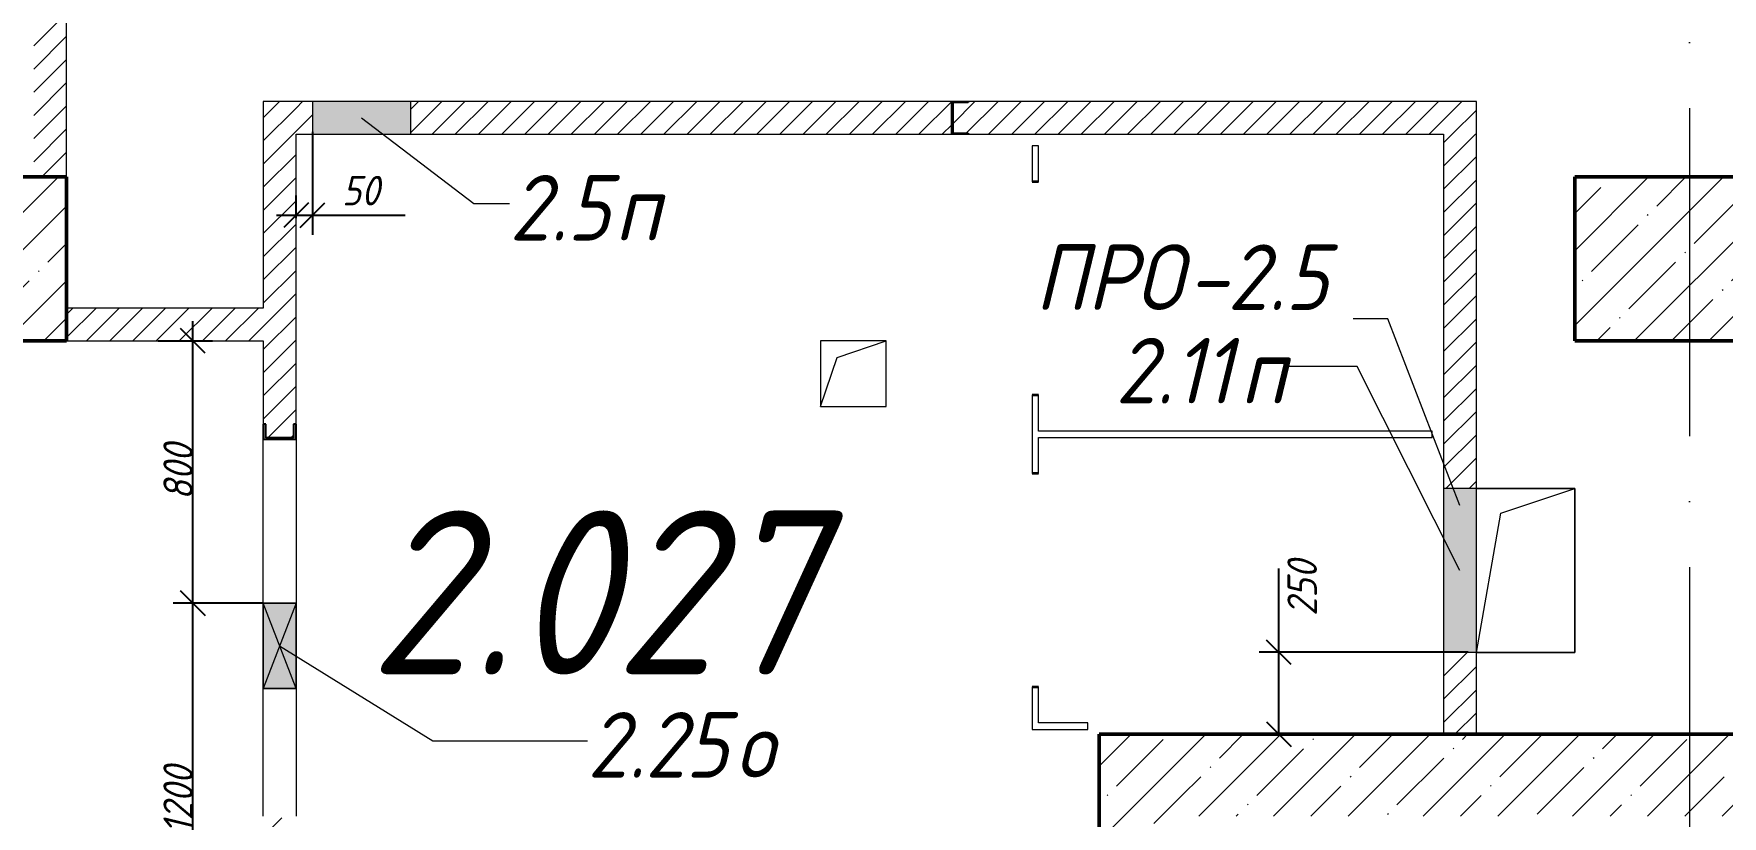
# Model space of a CAD drawing. Header units: millimetres. Extents: x -537608 to 253996, y -217170 to 186033.
# Drawn here: x -106548 to -101398, y 12555 to 14941 of the extents above; entities that cross this region are included whole.
import ezdxf

# ---------------------------------------------------------------- set-up
doc = ezdxf.new("R2010")
doc.units = ezdxf.units.MM
doc.linetypes.add('50_200_ШТРИХ_1Т_ш5_п1_п1_', pattern=[1400, 1000, -200, 0, -200])
for name, color, linetype, lineweight in [('2) окраска коммуникации', 152, 'Continuous', 30), ('A-____-____-DIMS', 7, 'Continuous', 9), ('A-DETL-GENF-OTLN', 7, 'Continuous', 9), ('A-DOOR-OPNG-MCUT', 7, 'Continuous', 35), ('A-FLOR-____-OTLN', 7, 'Continuous', 9), ('A-GENM-____-IDEN', 7, 'Continuous', 9), ('A-GENM-____-MCUT', 7, 'Continuous', 25), ('A-GENM-____-OTLN', 7, 'Continuous', 9), ('A-GENM-____-OTLN-1', 7, 'Continuous', 25), ('A-GLAZ-____-IDEN', 7, 'Continuous', 9), ('A-GLAZ-____-OTLN', 7, 'Continuous', 9), ('A-WALL-____-MCUT-2', 7, 'Continuous', 50), ('A-WALL-____-PATT-1', 7, 'Continuous', 9), ('A-WALL-FNSH-MCUT-1', 7, 'Continuous', 9), ('I-WALL-____-OTLN', 7, 'Continuous', 9), ('S-COLS-____-MCUT', 7, 'Continuous', 50), ('S-COLS-____-OTLN', 7, 'Continuous', 9), ('S-GRID-____-OTLN-1', 7, '50_200_ШТРИХ_1Т_ш5_п1_п1_', 9), ('Марки помещений', 7, 'Continuous', 9)]:
    doc.layers.add(name, color=color, linetype=linetype, lineweight=lineweight)
doc.layers.add('A-DOOR-____-OTLN-1', color=7, linetype='Continuous', lineweight=9, true_color=0xffffff)
doc.styles.add('ISOCPEUR_I_11', font='isocpeui.ttf', dxfattribs={"width": 0.9, "height": 200})
doc.styles.add('ISOCPEUR_I_2', font='isocpeui.ttf', dxfattribs={"width": 0.9, "height": 140})
doc.styles.add('ISOCPEUR_I_7', font='isocpeui.ttf', dxfattribs={"width": 0.9, "height": 90})
doc.dimstyles.new('ISO-1_8_0_9К_СРЕДНИЙ_Кладочные_1', dxfattribs={"dimscale": 304.8, "dimtxt": 89.638306, "dimasz": 0.246063, "dimexe": 0.19685, "dimexo": 0, "dimgap": 0, "dimtad": 1, "dimdec": 3, "dimrnd": 0.001, "dimdsep": 46, "dimtxsty": 'ISOCPEUR_I_7', "dimblk1": 'OBLIQUE', "dimblk2": 'OBLIQUE', "dimsah": 1, "dimcen": 0.09, "dimdle": 0.19685, "dimazin": 0, "dimtfac": 1, "dimtdec": 4, "dimtix": 1, "dimtmove": 0, "dimatfit": 3, "dimfxl": 1, "dimtvp": 1, "dimtolj": 1, "dimtzin": 0, "dimarcsym": 2})
doc.dimstyles.new('ISO-1_8_0_9К_СРЕДНИЙ_Кладочные_2', dxfattribs={"dimscale": 304.8, "dimtxt": 89.638306, "dimasz": 0.246063, "dimexe": 0.19685, "dimexo": 0, "dimgap": 0, "dimtad": 1, "dimdec": 3, "dimrnd": 0.001, "dimdsep": 46, "dimtxsty": 'ISOCPEUR_I_7', "dimblk1": 'OBLIQUE', "dimblk2": 'OBLIQUE', "dimsah": 1, "dimcen": 0.09, "dimdle": 0.19685, "dimazin": 0, "dimtfac": 1, "dimtdec": 4, "dimtix": 1, "dimtmove": 1, "dimatfit": 3, "dimfxl": 1, "dimtvp": 1, "dimtolj": 1, "dimtzin": 0, "dimarcsym": 2})
pattern_1 = [(45, (-184647.673, -45376.493), (-35.35534, 35.35534), [])]
pattern_2 = [(45, (-184647.67, -45376.5), (-114.04925, 114.04925), []), (45, (-184533.62, -45376.5), (-114.04925, 114.04925), [201.612, -40.322, 3.353, -36.97])]

# ---------------------------------------------------------------- blocks, each defined once
blk = doc.blocks.new('DOR_ДУ_распашная__1Ст_Прямоугольная_ШЕР - Вн_650х2100h_Кабинки С_у-17949503-АР1_План отверстий 2 этажа в осях 1-64_Ю-ЯЯ')
at = {"layer": 'A-DOOR-OPNG-MCUT'}
for p, q in [((-325, 10), (-325, -10)), ((325, -10), (325, 10))]:
    blk.add_line(p, q, dxfattribs=at)
blk = doc.blocks.new('BSC_Колонна _Прямоугольная - 500х700-V126-АР1_План отверстий 2 этажа в осях 1-64_Ю-ЯЯ')
at = {"layer": 'S-COLS-____-OTLN'}
h = blk.add_hatch(dxfattribs=at)
h.set_pattern_fill('FP_139', color=256, style=0, pattern_type=2)
h.set_pattern_definition([(315, (-59631.04, 77850), (114.04925, 114.04925), []), (315, (-59631.04, 77735.95), (114.04925, 114.04925), [201.613, -40.323, 3.353, -36.97])])
h.paths.add_polyline_path([(-250, 350), (-250, -350), (250, -350), (250, 350)], flags=0)
at = {"layer": 'S-COLS-____-MCUT'}
for p, q in [((250, 350), (-250, 350)), ((-250, 350), (-250, -350)), ((250, -350), (250, 350)), ((-250, -350), (250, -350))]:
    blk.add_line(p, q, dxfattribs=at)
blk = doc.blocks.new('BSC_Колонна _Прямоугольная - 500х700-V127-АР1_План отверстий 2 этажа в осях 1-64_Ю-ЯЯ')
at = {"layer": 'S-COLS-____-OTLN'}
h = blk.add_hatch(dxfattribs=at)
h.set_pattern_fill('FP_140', color=256, style=0, pattern_type=2)
h.set_pattern_definition([(315, (-59631.04, 83150), (114.04925, 114.04925), []), (315, (-59631.04, 83035.95), (114.04925, 114.04925), [201.613, -40.323, 3.353, -36.97])])
h.paths.add_polyline_path([(-250, 350), (-250, -350), (250, -350), (250, 350)], flags=0)
at = {"layer": 'S-COLS-____-MCUT'}
for p, q in [((250, 350), (-250, 350)), ((-250, 350), (-250, -350)), ((250, -350), (250, 350)), ((-250, -350), (250, -350))]:
    blk.add_line(p, q, dxfattribs=at)
blk = doc.blocks.new('154_Стойка_СКБ_Швеллер - СМ-2180_100-28278414-АР1_План отверстий 2 этажа в осях 1-64_Ю-ЯЯ')
at = {"layer": 'A-GENM-____-MCUT'}
for p, q in [((171, 50), (125, 50)), ((125, 50), (125, -50)), ((129.5, 42.4), (171, 42.4)), ((129.5, -42.4), (129.5, 42.4)), ((171, 42.4), (171, 50)), ((125, -50), (171, -50)), ((171, -42.4), (129.5, -42.4)), ((171, -50), (171, -42.4))]:
    blk.add_line(p, q, dxfattribs=at)
blk = doc.blocks.new('154_Фахверк_СКБ_Швеллер - Тип_100_3960-28333271-АР1_План отверстий 2 этажа в осях 1-64_Ю-ЯЯ')
at = {"layer": 'A-GENM-____-MCUT'}
for p, q in [((125, 50), (175, 50)), ((125, -50), (125, 50)), ((128, 47), (128, -47)), ((175, 47), (128, 47)), ((175, 50), (175, 47)), ((175, -50), (125, -50)), ((128, -47), (175, -47)), ((175, -47), (175, -50))]:
    blk.add_line(p, q, dxfattribs=at)
blk = doc.blocks.new('AR_Отверстие Ниша - Лючок-32401897-АР1_План отверстий 2 этажа в осях 1-64_Ю-ЯЯ')
at = {"layer": 'A-GLAZ-____-OTLN'}
blk.add_hatch(color=256, dxfattribs=at).paths.add_polyline_path([(250, -50), (250, 50), (-250, 50), (-250, -50), (-158, -50)], flags=0)
for p, q in [((250, 50), (-250, 50)), ((-250, 50), (-250, -50)), ((250, -50), (250, 50)), ((-250, -50), (250, -50))]:
    blk.add_line(p, q, dxfattribs=at)
blk = doc.blocks.new('AR_Отверстие Ниша - Лючок-32401924-АР1_План отверстий 2 этажа в осях 1-64_Ю-ЯЯ')
at = {"layer": 'A-GLAZ-____-OTLN'}
blk.add_hatch(color=256, dxfattribs=at).paths.add_polyline_path([(150, -50), (150, 50), (-150, 50), (-150, -50)], flags=0)
for p, q in [((150, 50), (-150, 50)), ((-150, 50), (-150, -50)), ((150, -50), (150, 50)), ((-150, -50), (150, -50))]:
    blk.add_line(p, q, dxfattribs=at)
blk = doc.blocks.new('AR_Отверстие прямоугольное _в плите_ - AR_Отверстие прямоугольное _в плите_-30459333-АР1_План отверстий 2 этажа в осях 1-64_Ю-ЯЯ')
at = {"layer": 'A-GENM-____-OTLN'}
for p, q in [((150, 250), (-150, 250)), ((-75, 175), (150, 250)), ((150, -250), (150, 250)), ((-150, -250), (-75, 175)), ((-150, -250), (150, -250))]:
    blk.add_line(p, q, dxfattribs=at)
blk = doc.blocks.new('AR_Отверстие прямоугольное _в плите_ - AR_Отверстие прямоугольное _в плите_-30459207-АР1_План отверстий 2 этажа в осях 1-64_Ю-ЯЯ')
at = {"layer": 'A-GENM-____-OTLN'}
for p, q in [((100, 100), (-100, 100)), ((-100, 100), (-100, -100)), ((-50, 50), (100, 100)), ((100, -100), (100, 100)), ((-100, -100), (-50, 50)), ((-100, -100), (100, -100))]:
    blk.add_line(p, q, dxfattribs=at)
blk = doc.blocks.new('AR_Отверстие прямоугольное _в стене__БезПР - AR_Отверстие прямоугольное _в стене__БезПР-36789349-АР1_План отверстий 2 этажа в осях 1-64_Ю-ЯЯ')
at = {"layer": 'A-GLAZ-____-OTLN'}
blk.add_hatch(color=256, dxfattribs=at).paths.add_polyline_path([(130, 50), (-130, 50), (-130, -50), (130, -50)], flags=0)
at = {"layer": 'A-DETL-GENF-OTLN'}
for p, q in [((-130, -50), (-130, 50)), ((-130, 50), (130, 50)), ((130, 50), (-130, -50)), ((-130, 50), (130, -50)), ((130, 50), (-130, 50)), ((-130, 50), (-130, -50)), ((130, 50), (130, -50)), ((130, -50), (130, 50)), ((130, -50), (-130, -50)), ((-130, -50), (130, -50))]:
    blk.add_line(p, q, dxfattribs=at)
at = {"layer": 'A-GLAZ-____-OTLN'}
blk.add_line((130, 50), (-130, 50), dxfattribs=at)
blk = doc.blocks.new('_Oblique')
at = {"color": 0, "linetype": 'ByBlock', "lineweight": -2}
blk.add_line((-0.5, -0.5), (0.5, 0.5), dxfattribs=at)
blk = doc.blocks.new('*D2270')
at = {"layer": 'A-____-____-DIMS', "color": 0, "lineweight": -2, "transparency": 16777216}
for p, q in [((-102749.9, 13054.5), (-102749.9, 13310.3)), ((-102749.9, 12804.5), (-102749.9, 13114.5)), ((-102173, 13054.5), (-102809.9, 13054.5)), ((-102442.6, 12804.5), (-102809.9, 12804.5))]:
    blk.add_line(p, q, dxfattribs=at)
at = {"layer": 'Defpoints', "color": 0, "transparency": 16777216}
for p in [(-102173, 13054.5), (-102749.9, 12804.5), (-102442.6, 12804.5)]:
    blk.add_point(p, dxfattribs=at)
at = {"layer": 'A-____-____-DIMS', "color": 0, "lineweight": -2, "transparency": 16777216, "xscale": 75, "yscale": 75, "zscale": 75}
for p, rotation in [((-102749.9, 13054.5), 90), ((-102749.9, 12804.5), 270)]:
    blk.add_blockref('_Oblique', p, dxfattribs=dict(at, rotation=rotation))
at = {"layer": 'A-____-____-DIMS', "color": 0, "transparency": 16777216, "insert": (-102723.9, 13165.5), "char_height": 90, "width": 409.578, "attachment_point": 1, "rotation": 90, "line_spacing_factor": 1.149209, "style": 'ISOCPEUR_I_7'}
blk.add_mtext('\\A1;250', dxfattribs=at)
blk = doc.blocks.new('*D2274')
at = {"layer": 'A-____-____-DIMS', "color": 0, "lineweight": -2, "transparency": 16777216}
for p, q in [((-105697.7, 14641.9), (-105697.7, 14327.8)), ((-105747.7, 14378.7), (-105747.7, 14447.8)), ((-105807.7, 14387.8), (-105697.7, 14387.8)), ((-105697.7, 14387.8), (-105414.5, 14387.8))]:
    blk.add_line(p, q, dxfattribs=at)
at = {"layer": 'Defpoints', "color": 0, "transparency": 16777216}
for p in [(-105697.7, 14641.9), (-105747.7, 14378.7), (-105697.7, 14387.8)]:
    blk.add_point(p, dxfattribs=at)
at = {"layer": 'A-____-____-DIMS', "color": 0, "lineweight": -2, "transparency": 16777216, "xscale": 75, "yscale": 75, "zscale": 75, "rotation": 180}
blk.add_blockref('_Oblique', (-105747.7, 14387.8), dxfattribs=at)
at = {"layer": 'A-____-____-DIMS', "color": 0, "lineweight": -2, "transparency": 16777216, "xscale": 75, "yscale": 75, "zscale": 75}
blk.add_blockref('_Oblique', (-105697.7, 14387.8), dxfattribs=at)
at = {"layer": 'A-____-____-DIMS', "color": 0, "transparency": 16777216, "insert": (-105607.7, 14507.8), "char_height": 90, "width": 273.052, "attachment_point": 1, "line_spacing_factor": 1.149209, "style": 'ISOCPEUR_I_7'}
blk.add_mtext('\\A1;50', dxfattribs=at)
blk = doc.blocks.new('*D2334')
at = {"layer": 'A-____-____-DIMS', "color": 0, "lineweight": -2, "transparency": 16777216}
for p, q in [((-106062.3, 11944.5), (-106062.3, 13264.5)), ((-105847.7, 13204.5), (-106122.3, 13204.5)), ((-105847.7, 12004.5), (-106122.3, 12004.5))]:
    blk.add_line(p, q, dxfattribs=at)
at = {"layer": 'Defpoints', "color": 0, "transparency": 16777216}
for p in [(-106062.3, 13204.5), (-105847.7, 13204.5), (-105847.7, 12004.5)]:
    blk.add_point(p, dxfattribs=at)
at = {"layer": 'A-____-____-DIMS', "color": 0, "lineweight": -2, "transparency": 16777216, "xscale": 75, "yscale": 75, "zscale": 75}
for p, rotation in [((-106062.3, 13204.5), 90), ((-106062.3, 12004.5), 270)]:
    blk.add_blockref('_Oblique', p, dxfattribs=dict(at, rotation=rotation))
at = {"layer": 'A-____-____-DIMS', "color": 0, "transparency": 16777216, "insert": (-106107.3, 12604.5), "char_height": 90, "width": 504.733, "attachment_point": 5, "rotation": 90, "style": 'ISOCPEUR_I_7'}
blk.add_mtext('\\A1;1200', dxfattribs=at)
blk = doc.blocks.new('*D2335')
at = {"layer": 'A-____-____-DIMS', "color": 0, "lineweight": -2, "transparency": 16777216}
for p, q in [((-106062.3, 13144.5), (-106062.3, 14064.5)), ((-106168.3, 14004.5), (-106002.3, 14004.5)), ((-105847.7, 13204.5), (-106122.3, 13204.5))]:
    blk.add_line(p, q, dxfattribs=at)
at = {"layer": 'Defpoints', "color": 0, "transparency": 16777216}
for p in [(-106168.3, 14004.5), (-106062.3, 14004.5), (-105847.7, 13204.5)]:
    blk.add_point(p, dxfattribs=at)
at = {"layer": 'A-____-____-DIMS', "color": 0, "lineweight": -2, "transparency": 16777216, "xscale": 75, "yscale": 75, "zscale": 75}
for p, rotation in [((-106062.3, 14004.5), 90), ((-106062.3, 13204.5), 270)]:
    blk.add_blockref('_Oblique', p, dxfattribs=dict(at, rotation=rotation))
at = {"layer": 'A-____-____-DIMS', "color": 0, "transparency": 16777216, "insert": (-106107.3, 13604.5), "char_height": 90, "width": 409.578, "attachment_point": 5, "rotation": 90, "style": 'ISOCPEUR_I_7'}
blk.add_mtext('\\A1;800', dxfattribs=at)

msp = doc.modelspace()

# ---------------------------------------------------------------- hatches: boundary and pattern name
at = {"layer": '2) окраска коммуникации'}
h = msp.add_hatch(dxfattribs=at)
h.set_pattern_fill('ANSI31', color=5, scale=222)
h.set_pattern_definition([(45, (-124537.44, -12133.2), (-498.404, 498.404), [])])
edge = h.paths.add_edge_path()
edge.add_spline(control_points=[(-109796.4477, 19603.2363), (-109405.6613, 19107.1486), (-108761.3909, 19603.2363), (-107937.5714, 19096.5941), (-107124.3121, 19719.3418), (-105973.0766, 19297.1394), (-105025.7387, 19476.528), (-104061.0659, 19152.9749), (-103149.2498, 19549.1626), (-100993.5717, 19264.9514), (-99394.5926, 19502.6644), (-98286.8285, 19807.5485), (-97136.7694, 19486.1402), (-96003.6246, 19418.533), (-94971.956, 19181.9077), (-94413.8399, 18252.3087), (-94413.8399, 16807.5485), (-94176.2923, 15728.4895), (-94632.9321, 15491.8643), (-93821.1271, 14274.9347), (-94835.883, 13666.4699), (-94345.6117, 12004.82), (-94734.6023, 11294.9437), (-94311.7863, 10707.5485), (-93009.516, 10263.9339), (-92992.6033, 11142.8275), (-92096.6725, 11548.4707), (-92096.6725, 13238.6514), (-92738.9143, 13576.6874), (-92096.6725, 14269.6612), (-92738.9143, 15114.752), (-92096.6725, 15807.7258), (-92823.4779, 16807.5485), (-92096.6725, 17548.6119), (-93309.5707, 18024.6169), (-93309.5707, 17700.7281), (-94024.2719, 17903.5497), (-94024.2719, 18507.5485), (-94091.9227, 19323.3009), (-94091.9227, 19807.5485), (-93686.3314, 21039.9453), (-93855.4569, 21834.3299), (-94362.8348, 22189.2677), (-95022.4271, 22375.1875), (-96003.3592, 22375.1875), (-96832.0769, 22358.2857), (-97660.7947, 22578.0091), (-98032.8726, 23304.7872), (-97863.7456, 24538.6186), (-97204.1548, 25557.5485), (-95461.5629, 25829.2748), (-94954.1834, 26944.7936), (-94700.4944, 27874.3926), (-94328.4181, 28195.5275), (-94497.5436, 29158.9302), (-93702.6512, 29192.7338), (-92890.8446, 29378.6536), (-92958.4954, 30663.1904), (-93499.3899, 31262.2493), (-92349.3324, 32935.5282), (-93397.9153, 33611.6002), (-92349.3324, 34575.0036), (-93093.4882, 35521.5044), (-92096.6725, 37059.5682), (-92096.6725, 37059.5682), (-92364.3144, 38251.0368), (-93057.7305, 39417.2617), (-94224.7007, 38774.9933), (-95205.6328, 39282.0473), (-96372.603, 38690.4843), (-98030.0385, 39518.6725), (-99044.796, 39214.4401), (-100296.3282, 38470.7602), (-99517.6765, 36837.5485), (-100160.3545, 35574.8853), (-98908.8223, 34374.8575), (-100278.7435, 32716.5485), (-99077.9478, 31281.8273), (-100177.604, 30365.5485), (-99095.1973, 28759.0309), (-100111.1343, 27453.1256), (-99755.9707, 26540.4284), (-99942.0089, 25965.7665), (-100770.7266, 25678.4359), (-102174.4731, 26202.3924), (-102732.5892, 25661.5341), (-103831.9102, 26286.9014), (-104203.9865, 25644.6323), (-105151.0932, 26337.6068), (-106346.6725, 24924.7495), (-104916.4898, 23238.2601), (-105406.955, 22181.3397), (-104798.1024, 21750.5485), (-105609.9075, 21237.5485), (-105609.9075, 20348.0516), (-106709.2269, 20263.5426), (-107030.5667, 20669.1858), (-107740.8955, 20297.3462), (-108248.275, 20990.3207), (-108958.6038, 20500.1678), (-109702.7596, 20314.248), (-109796.4477, 19603.2363)], knot_values=[0, 0, 0, 0, 1, 2, 3, 4, 5, 6, 7, 8, 9, 10, 11, 12, 13, 14, 15, 16, 17, 18, 19, 20, 21, 22, 23, 24, 25, 26, 27, 28, 29, 30, 31, 32, 33, 34, 35, 36, 37, 38, 39, 40, 41, 42, 43, 44, 45, 46, 47, 48, 49, 50, 51, 52, 53, 54, 55, 56, 57, 58, 59, 60, 61, 62, 63, 64, 65, 66, 67, 68, 69, 70, 71, 72, 73, 74, 75, 76, 77, 78, 79, 80, 81, 82, 83, 84, 85, 86, 87, 88, 89, 90, 91, 92, 93, 94, 95, 96, 97, 98, 99, 99, 99, 99], degree=3, periodic=0)
edge = h.paths.add_edge_path(flags=16)
edge.add_arc((-101992.4495, 21054.5161), 1274.5672, 125, 235, ccw=False)
edge.add_arc((-102056.9899, 23050.4715), 1162.0444, 125, 235, ccw=False)
edge.add_arc((-101314.1845, 23739.4222), 1433.6455, 59.4317392, 169.4317391, ccw=False)
edge.add_arc((-101696.08, 23285.0083), 2021.4887, -53.3391216, 56.6608783, ccw=False)
edge.add_arc((-101432.1512, 21092.0497), 1102.6336, -78.7902966, 31.2097033, ccw=False)
edge.add_arc((-101970.655, 20537.6075), 919.0678, 215, 325, ccw=False)
edge = h.paths.add_edge_path(flags=16)
edge.add_arc((-96550.6013, 29272.3181), 1174.7616, 125, 235, ccw=False)
edge.add_arc((-95978.8453, 32013.487), 2171.5877, 125, 235, ccw=False)
edge.add_arc((-96310.0507, 35098.1976), 1594.1487, 125, 235, ccw=False)
edge.add_arc((-96112.4881, 36410.2191), 1111.9458, 70.3179919, 180.3179918, ccw=False)
edge.add_arc((-95890.6898, 36311.381), 1155.9508, -27.5911346, 82.4088653, ccw=False)
edge.add_arc((-95767.891, 34488.2427), 1572.0517, -55, 55, ccw=False)
edge.add_arc((-95921.7966, 31692.944), 1840.3779, -55, 55, ccw=False)
edge.add_arc((-95987.1671, 29572.8705), 1277.4016, -81.3467367, 28.6532632, ccw=False)
edge.add_arc((-96509.6966, 28810.4622), 872.5123, 215, 325, ccw=False)
at = {"layer": 'A-WALL-____-PATT-1'}
h = msp.add_hatch(dxfattribs=at)
h.set_pattern_fill('FP_5', color=256, style=0, pattern_type=2)
h.set_pattern_definition(pattern_1)
h.paths.add_polyline_path([(-106447.6725, 14504.5485), (-106447.6725, 16308.5485), (-106455.2725, 16308.5485), (-106455.2725, 16350.0485), (-106540.0725, 16350.0485), (-106540.0725, 16308.5485), (-106547.6725, 16308.5485), (-106547.6725, 14504.5485)], flags=0)
h = msp.add_hatch(dxfattribs=at)
h.set_pattern_fill('FP_5', color=256, style=0, pattern_type=2)
h.set_pattern_definition(pattern_1)
h.paths.add_polyline_path([(-105747.6725, 10004.5485), (-105747.6725, 11554.5485), (-105847.6725, 11554.5485), (-105847.6725, 10004.5485)], flags=0)
h.paths.add_polyline_path([(-105840.0725, 12004.5485), (-105747.6725, 12004.5485), (-105747.6725, 12508.5485), (-105755.2725, 12508.5485), (-105755.2725, 12550.0485), (-105840.0725, 12550.0485), (-105840.0725, 12508.5485), (-105847.6725, 12508.5485), (-105847.6725, 12004.5485)], flags=0)
h.paths.add_polyline_path([(-105840.0725, 13709.0485), (-105755.2725, 13709.0485), (-105755.2725, 13750.5485), (-105747.6725, 13750.5485), (-105747.6725, 14734.5485), (-105847.6725, 14734.5485), (-105847.6725, 13750.5485), (-105840.0725, 13750.5485)], flags=0)
h = msp.add_hatch(dxfattribs=at)
h.set_pattern_fill('FP_5', color=256, style=0, pattern_type=2)
h.set_pattern_definition(pattern_1)
h.paths.add_polyline_path([(-102147.6725, 14634.5485), (-102147.6725, 14734.5485), (-103697.6725, 14734.5485), (-103697.6725, 14731.5485), (-103744.6725, 14731.5485), (-103744.6725, 14637.5485), (-103697.6725, 14637.5485), (-103697.6725, 14634.5485), (-102247.6725, 14634.5485)], flags=0)
h.paths.add_polyline_path([(-103747.6725, 14634.5485), (-103747.6725, 14734.5485), (-105397.6725, 14734.5485), (-105397.6725, 14634.5485), (-105125.3236, 14634.5485)], flags=0)
h.paths.add_polyline_path([(-105697.6725, 14634.5485), (-105697.6725, 14734.5485), (-105747.6725, 14734.5485), (-105747.6725, 14634.5485)], flags=0)
h = msp.add_hatch(dxfattribs=at)
h.set_pattern_fill('FP_5', color=256, style=0, pattern_type=2)
h.set_pattern_definition(pattern_1)
h.paths.add_polyline_path([(-102247.6725, 12804.5485), (-102147.6725, 12804.5485), (-102147.6725, 13054.5485), (-102247.6725, 13054.5485)], flags=0)
h.paths.add_polyline_path([(-102247.6725, 13554.5485), (-102147.6725, 13554.5485), (-102147.6725, 14634.5485), (-102247.6725, 14634.5485)], flags=0)
h = msp.add_hatch(dxfattribs=at)
h.set_pattern_fill('FP_5', color=256, style=0, pattern_type=2)
h.set_pattern_definition(pattern_1)
h.paths.add_polyline_path([(-105847.6725, 14004.5485), (-105847.6725, 14104.5485), (-106447.6725, 14104.5485), (-106447.6725, 14004.5485)], flags=0)
h = msp.add_hatch(dxfattribs=at)
h.set_pattern_fill('FP_13', color=256, style=0, pattern_type=2)
h.set_pattern_definition(pattern_2)
h.paths.add_polyline_path([(-103297.6725, 10054.5485), (-103047.6725, 10054.5485), (-103047.6725, 12804.5485), (-103297.6725, 12804.5485), (-103297.6725, 11848.0984)], flags=0)
h = msp.add_hatch(dxfattribs=at)
h.set_pattern_fill('FP_13', color=256, style=0, pattern_type=2)
h.set_pattern_definition(pattern_2)
h.paths.add_polyline_path([(-101147.6725, 12554.5485), (-101147.6725, 12804.5485), (-103047.6725, 12804.5485), (-103047.6725, 12554.5485), (-101590.3223, 12554.5485)], flags=0)

# ---------------------------------------------------------------- linework, layer by layer
at = {"layer": 'A-FLOR-____-OTLN'}
for p, q in [((-102147.6725, 13554.201), (-101847.6725, 13554.201)), ((-101847.6725, 13554.201), (-101847.6725, 13054.201)), ((-101847.6725, 13054.201), (-102147.6725, 13054.201))]:
    msp.add_line(p, q, dxfattribs=at)
at = {"layer": 'A-GENM-____-IDEN'}
for p, q in [((-102417.606, 14071.4964), (-102523.2495, 14071.4964)), ((-102197.6725, 13502.7456), (-102417.606, 14071.4964))]:
    msp.add_line(p, q, dxfattribs=at)
at = {"layer": 'A-GLAZ-____-IDEN'}
for p, q in [((-105547.6725, 14684.5485), (-105205.4039, 14422.9964)), ((-105205.4039, 14422.9964), (-105096.7023, 14422.9964)), ((-102511.0314, 13925.9964), (-102724.0031, 13925.9964)), ((-102197.6725, 13304.5485), (-102511.0314, 13925.9964)), ((-105797.6725, 13074.5485), (-105329.976, 12784.6227)), ((-105329.976, 12784.6227), (-104859.0029, 12784.6227))]:
    msp.add_line(p, q, dxfattribs=at)
at = {"layer": 'A-WALL-____-MCUT-2'}
for p, q in [((-103297.6725, 12804.5485), (-103297.6725, 10054.5485)), ((-101147.6725, 12804.5485), (-103297.6725, 12804.5485))]:
    msp.add_line(p, q, dxfattribs=at)
at = {"layer": 'A-WALL-FNSH-MCUT-1'}
for p, q in [((-106447.6725, 14504.5485), (-106447.6725, 15004.5485)), ((-105847.6725, 14734.5485), (-105847.6725, 14104.5485)), ((-105697.6725, 14734.5485), (-105847.6725, 14734.5485)), ((-103747.6725, 14734.5485), (-105397.6725, 14734.5485)), ((-102147.6725, 14734.5485), (-103697.6725, 14734.5485)), ((-102147.6725, 13554.5485), (-102147.6725, 14734.5485)), ((-105747.6725, 14634.5485), (-105697.6725, 14634.5485)), ((-105747.6725, 13750.5485), (-105747.6725, 14634.5485)), ((-105397.6725, 14634.5485), (-103747.6725, 14634.5485)), ((-103697.6725, 14634.5485), (-102247.6725, 14634.5485)), ((-102247.6725, 14634.5485), (-102247.6725, 13554.5485)), ((-103502.6725, 14599.5485), (-103502.6725, 14489.5485)), ((-103482.6725, 14599.5485), (-103502.6725, 14599.5485)), ((-103482.6725, 14489.5485), (-103482.6725, 14599.5485)), ((-105847.6725, 14104.5485), (-106447.6725, 14104.5485)), ((-106447.6725, 14004.5485), (-105847.6725, 14004.5485)), ((-105847.6725, 14004.5485), (-105847.6725, 13750.5485)), ((-103502.6725, 13839.5485), (-103502.6725, 13599.5485)), ((-103482.6725, 13729.5485), (-103482.6725, 13839.5485)), ((-102282.6725, 13729.5485), (-103482.6725, 13729.5485)), ((-103482.6725, 13599.5485), (-103482.6725, 13709.5485)), ((-103482.6725, 13709.5485), (-102282.6725, 13709.5485)), ((-102282.6725, 13709.5485), (-102282.6725, 13729.5485)), ((-102247.6725, 13054.5485), (-102247.6725, 12804.5485)), ((-102147.6725, 12804.5485), (-102147.6725, 13054.5485)), ((-103502.6725, 12949.5485), (-103502.6725, 12819.5485)), ((-103482.6725, 12839.5485), (-103482.6725, 12949.5485)), ((-103332.6725, 12839.5485), (-103482.6725, 12839.5485)), ((-103332.6725, 12819.5485), (-103332.6725, 12839.5485)), ((-103502.6725, 12819.5485), (-103332.6725, 12819.5485))]:
    msp.add_line(p, q, dxfattribs=at)
at = {"layer": 'I-WALL-____-OTLN'}
for p, q in [((-105847.6725, 13204.5485), (-105847.6725, 13704.5485)), ((-105747.6725, 13704.5485), (-105747.6725, 13204.5485)), ((-105847.6725, 12554.5485), (-105847.6725, 12944.5485)), ((-105747.6725, 12944.5485), (-105747.6725, 12554.5485))]:
    msp.add_line(p, q, dxfattribs=at)
at = {"layer": 'S-GRID-____-OTLN-1'}
msp.add_line((-101497.6725, 45516.3579), (-101497.6725, -5395.4515), dxfattribs=at)

# ---------------------------------------------------------------- block references
at = {"layer": 'A-DOOR-____-OTLN-1', "rotation": 89.99999999999966}
for p in [(-103492.6725, 14164.5485), (-103492.6725, 13274.5485)]:
    msp.add_blockref('DOR_ДУ_распашная__1Ст_Прямоугольная_ШЕР - Вн_650х2100h_Кабинки С_у-17949503-АР1_План отверстий 2 этажа в осях 1-64_Ю-ЯЯ', p, dxfattribs=at)
at = {"layer": 'A-GENM-____-OTLN'}
for name, p in [('AR_Отверстие прямоугольное _в плите_ - AR_Отверстие прямоугольное _в плите_-30459207-АР1_План отверстий 2 этажа в осях 1-64_Ю-ЯЯ', (-104047.6725, 13904.201)), ('AR_Отверстие прямоугольное _в плите_ - AR_Отверстие прямоугольное _в плите_-30459333-АР1_План отверстий 2 этажа в осях 1-64_Ю-ЯЯ', (-101997.6725, 13304.201))]:
    msp.add_blockref(name, p, dxfattribs=at)
at = {"layer": 'A-GENM-____-OTLN-1'}
msp.add_blockref('154_Фахверк_СКБ_Швеллер - Тип_100_3960-28333271-АР1_План отверстий 2 этажа в осях 1-64_Ю-ЯЯ', (-103872.6725, 14684.5485), dxfattribs=at)
at = {"layer": 'A-GENM-____-OTLN-1', "rotation": 89.99999999999987}
msp.add_blockref('154_Стойка_СКБ_Швеллер - СМ-2180_100-28278414-АР1_План отверстий 2 этажа в осях 1-64_Ю-ЯЯ', (-105797.6725, 13579.5485), dxfattribs=at)
at = {"layer": 'A-GLAZ-____-OTLN'}
msp.add_blockref('AR_Отверстие Ниша - Лючок-32401924-АР1_План отверстий 2 этажа в осях 1-64_Ю-ЯЯ', (-105547.6725, 14684.5485), dxfattribs=at)
for name, p, rotation in [('AR_Отверстие Ниша - Лючок-32401897-АР1_План отверстий 2 этажа в осях 1-64_Ю-ЯЯ', (-102197.6725, 13304.5485), 270.0000000000001), ('AR_Отверстие прямоугольное _в стене__БезПР - AR_Отверстие прямоугольное _в стене__БезПР-36789349-АР1_План отверстий 2 этажа в осях 1-64_Ю-ЯЯ', (-105797.6725, 13074.5485), 269.9999999999999)]:
    msp.add_blockref(name, p, dxfattribs=dict(at, rotation=rotation))
at = {"layer": 'S-COLS-____-OTLN', "rotation": 89.9999999999999}
for name, p in [('BSC_Колонна _Прямоугольная - 500х700-V126-АР1_План отверстий 2 этажа в осях 1-64_Ю-ЯЯ', (-106797.6725, 14254.5485)), ('BSC_Колонна _Прямоугольная - 500х700-V127-АР1_План отверстий 2 этажа в осях 1-64_Ю-ЯЯ', (-101497.6725, 14254.5485))]:
    msp.add_blockref(name, p, dxfattribs=at)

# ---------------------------------------------------------------- texts
at = {"layer": 'A-GENM-____-IDEN', "char_height": 200, "attachment_point": 1, "style": 'ISOCPEUR_I_11'}
for s, insert, width in [('ПРО', (-103493.6561, 14298.6126), 562.784625), ('-2.5', (-103029.3124, 14298.6126), 548.35425)]:
    msp.add_mtext(s, dxfattribs=dict(at, insert=insert, width=width))
at = {"layer": 'A-GLAZ-____-IDEN', "char_height": 200, "attachment_point": 1, "style": 'ISOCPEUR_I_11'}
for s, insert, width in [('2.5', (-105096.7023, 14510.611), 389.620125), ('\\fISOCPEUR|b0|i1|c204|p34|;\\W.9;п', (-104775.2335, 14510.611), 158.734125), ('2.11', (-103248.3618, 14013.611), 461.772), ('\\fISOCPEUR|b0|i1|c204|p34|;\\W.9;п', (-102867.3618, 14013.611), 158.734125), ('2.25', (-104859.0029, 12872.2373), 548.35425), ('\\fISOCPEUR|b0|i1|c204|p34|;\\W.9;о', (-104406.5654, 12872.2373), 158.734125)]:
    msp.add_mtext(s, dxfattribs=dict(at, insert=insert, width=width))
at = {"layer": 'Марки помещений', "insert": (-105525.4789, 13487.1551), "char_height": 500, "width": 785.65375, "attachment_point": 1, "style": 'ISOCPEUR_I_2'}
msp.add_mtext('2.027', dxfattribs=at)

# ---------------------------------------------------------------- dimensions: what is measured, and where the dimension line sits
at = {"layer": 'A-____-____-DIMS'}
dim = msp.add_linear_dim(base=(-105697.6725, 14387.7907), p1=(-105747.6725, 14378.6947), p2=(-105697.6725, 14641.8523), dimstyle='ISO-1_8_0_9К_СРЕДНИЙ_Кладочные_1', override={"dimpost": '<>', "dimfxl": 267.865508}, dxfattribs=at)
dim.commit()
dim.dimension.update_dxf_attribs({"geometry": '*D2274', "text_midpoint": (-105471.1369, 14387.7907), "dimtype": 160})
for base, p1, p2, override, picture, middle in [((-106062.271, 14004.5485), (-105847.6725, 13204.5485), (-106168.337, 14004.5485), {"dimpost": '<>', "dimfxl": 861.873388}, '*D2335', (-106107.271, 13604.5485)), ((-106062.271, 13204.5485), (-105847.6725, 12004.5485), (-105847.6725, 13204.5485), {"dimpost": '<>', "dimfxl": 1200}, '*D2334', (-106107.271, 12604.5485))]:
    dim = msp.add_linear_dim(base=base, p1=p1, p2=p2, angle=90, dimstyle='ISO-1_8_0_9К_СРЕДНИЙ_Кладочные_2', override=override, dxfattribs=at)
    dim.commit()
    dim.dimension.update_dxf_attribs({"geometry": picture, "text_midpoint": middle})
dim = msp.add_linear_dim(base=(-102749.8903, 12804.5485), p1=(-102173.0397, 13054.5485), p2=(-102442.6304, 12804.5485), angle=90, dimstyle='ISO-1_8_0_9К_СРЕДНИЙ_Кладочные_1', override={"dimpost": '<>', "dimfxl": 367.667136}, dxfattribs=at)
dim.commit()
dim.dimension.update_dxf_attribs({"geometry": '*D2270', "text_midpoint": (-102663.8584, 13310.2904), "dimtype": 160, "text_rotation": 90})

doc.saveas('drawing.dxf')
